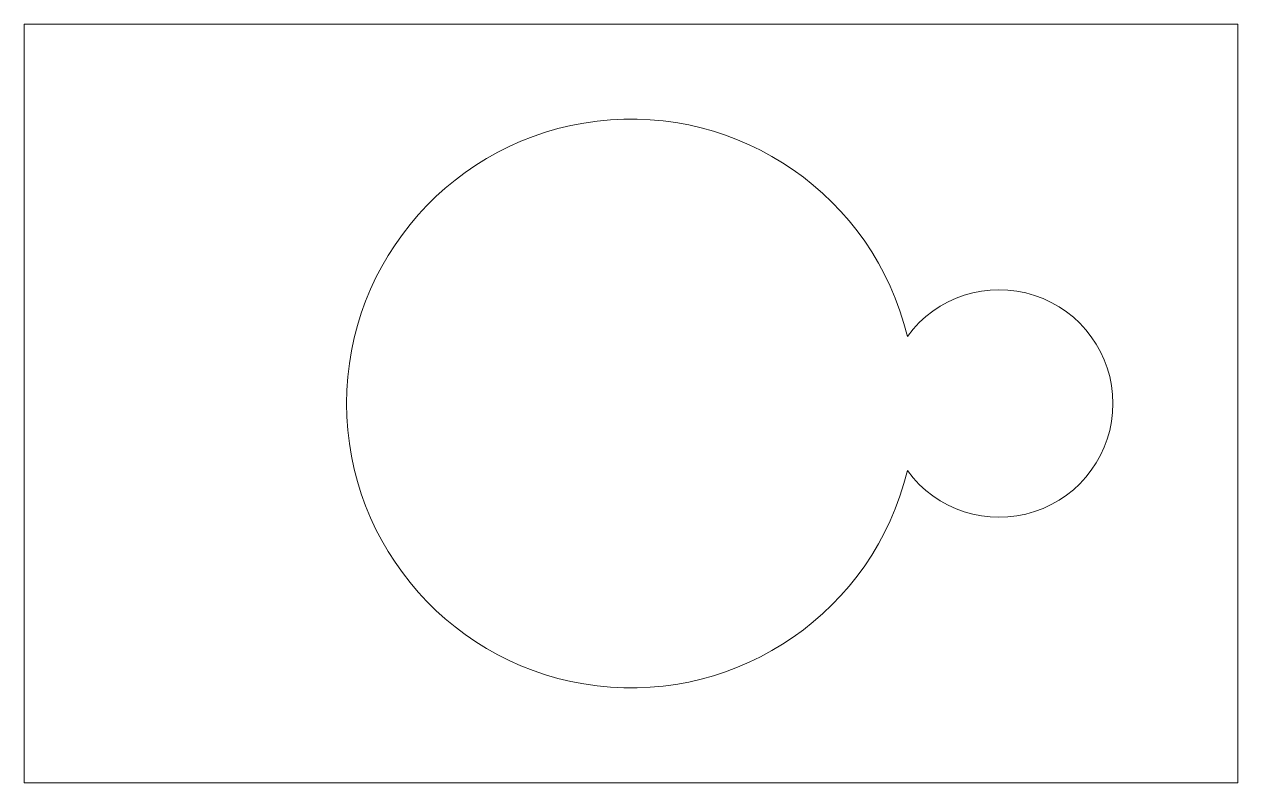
# Model space of a CAD drawing. Header units: millimetres. Extents: x -80 to 80, y -50 to 50.
import ezdxf

# ---------------------------------------------------------------- set-up
doc = ezdxf.new("R2010")
doc.units = ezdxf.units.MM

msp = doc.modelspace()

# ---------------------------------------------------------------- linework, layer by layer
at = {"color": 7, "linetype": 'Continuous', "lineweight": 15}
for p, q in [((80, 50), (-80, 50)), ((-80, 50), (-80, -50)), ((80, -50), (80, 50)), ((-80, -50), (80, -50))]:
    msp.add_line(p, q, dxfattribs=at)
for centre, radius, start, end in [((0, 0), 37.5, 13.6535, 346.3465), ((48.55, 0), 15, 216.1657, 143.8343)]:
    msp.add_arc(centre, radius, start, end, dxfattribs=at)

doc.saveas('drawing.dxf')
